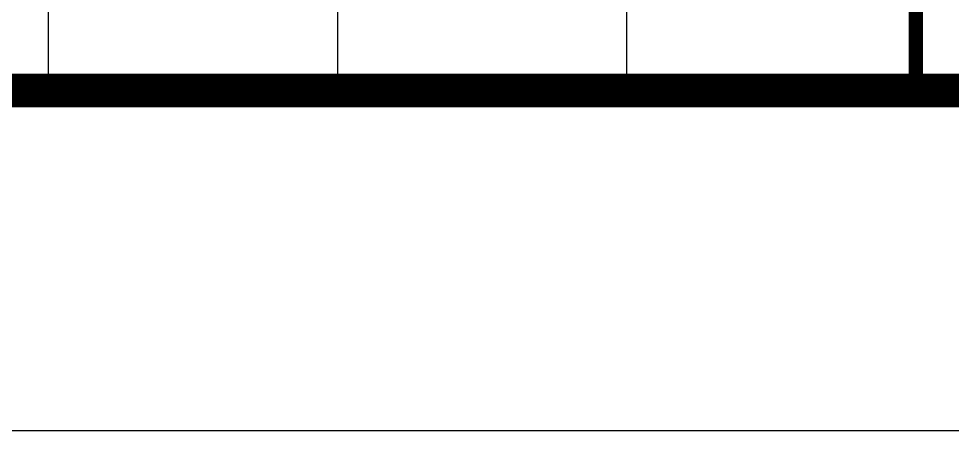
# Model space of a CAD drawing. Extents: x -496980 to 486425, y -292187 to -29437.
# Drawn here: x 56711 to 63572, y -292187 to -289158 of the extents above; entities that cross this region are included whole.
import ezdxf

# ---------------------------------------------------------------- set-up
doc = ezdxf.new("R2010")
doc.units = 0
doc.header["$LTSCALE"] = 1000
doc.header["$MEASUREMENT"] = 0
doc.layers.add('PUB_TITLE', color=4, linetype='Continuous')

msp = doc.modelspace()

# ---------------------------------------------------------------- linework, layer by layer
at = {"layer": 'PUB_TITLE'}
for p, q in [((56928.4, -275661.9), (56928.4, -289686.9)), ((59053.4, -275661.9), (59053.4, -289686.9)), ((61178.4, -275661.9), (61178.4, -289686.9))]:
    msp.add_line(p, q, dxfattribs=at)
msp.add_lwpolyline([(21498.5, -29436.9), (21498.5, -292186.9), (169998.5, -292186.9), (169998.5, -29436.9)], close=True, dxfattribs=at)
at = {"layer": 'PUB_TITLE', "const_width": 250}
msp.add_lwpolyline([(23998.5, -35686.9), (23998.5, -289686.9), (167498.5, -289686.9), (167498.5, -35686.9)], close=True, dxfattribs=at)
at = {"layer": 'PUB_TITLE', "lineweight": 40, "const_width": 106.2, "elevation": -69.6}
msp.add_lwpolyline([(63303.4, -275661.9), (63303.4, -289686.9)], dxfattribs=at)

doc.saveas('drawing.dxf')
